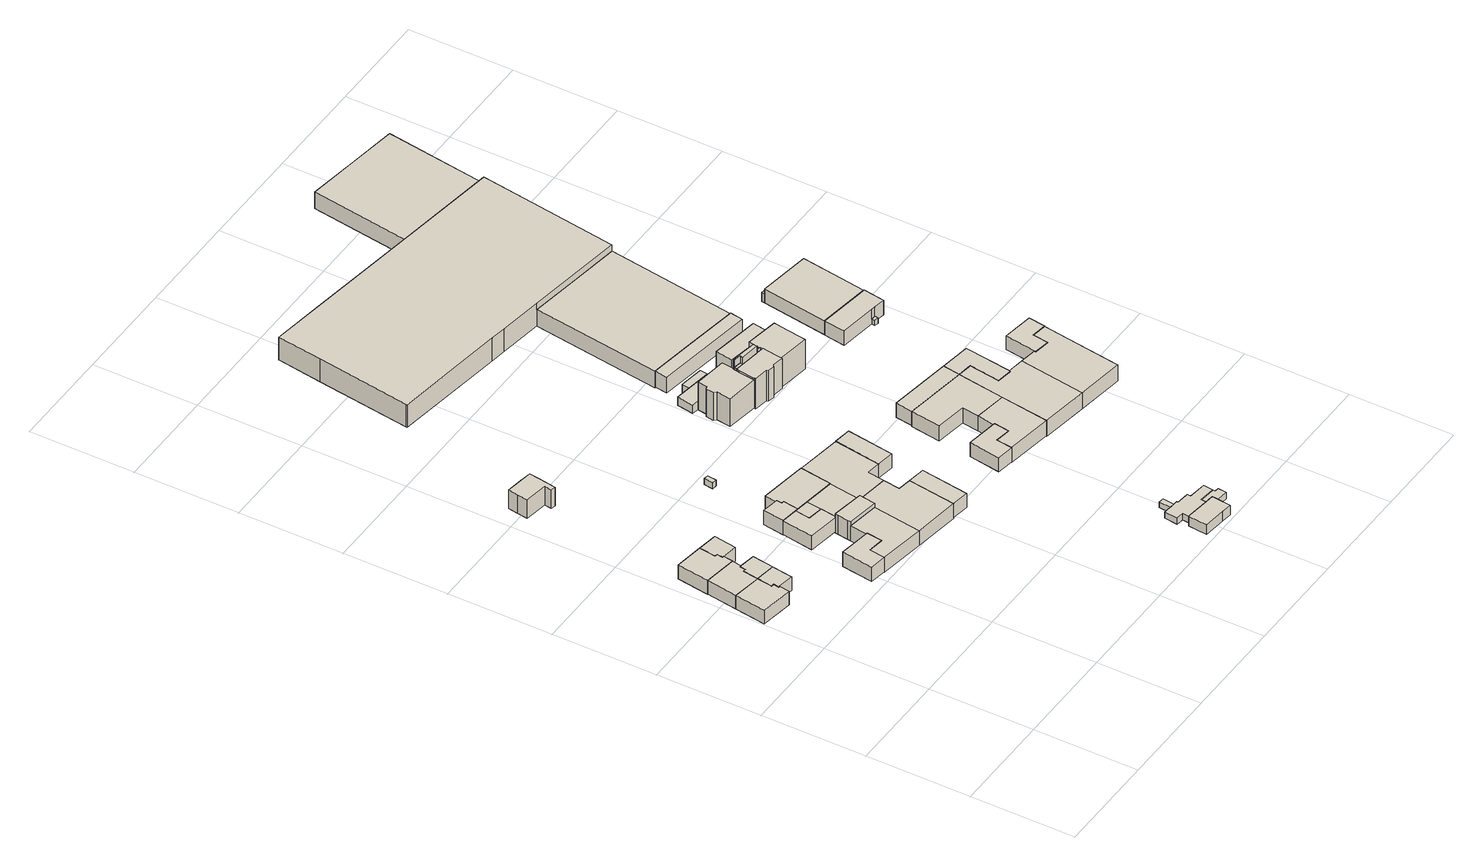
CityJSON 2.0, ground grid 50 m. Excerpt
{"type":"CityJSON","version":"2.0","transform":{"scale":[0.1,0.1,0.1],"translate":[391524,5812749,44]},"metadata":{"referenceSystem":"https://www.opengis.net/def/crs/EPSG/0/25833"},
"CityObjects":{
"building1":{"type":"Building","attributes":{"Gemeindeschluessel":"11000007","function":"31001_2111"},"address":[{"country":"Germany","locality":"Berlin","thoroughfareNumber":"10B","thoroughfareName":"Industriestraße"}],"children":["building1-1","building1-2"]},
"building1-1":{"type":"BuildingPart","attributes":{"BezugspunktDach":"2200","measuredHeight":7.2,"storeysAboveGround":2},"parents":["building1"],"geometry":[{"type":"MultiSurface","lod":"1","boundaries":[[[0,1,2,3,4,5,6]],[[7,8,9,10,11,12,13]],[[14,15,6,5]],[[8,7,5,4]],[[9,8,4,3]],[[16,10,9,3,2]],[[11,17,16,2,1]],[[12,18,17,11,1,0]],[[15,18,0,6]],[[13,15,14,7]],[[19,20,16,10,11]],[[11,17,18,12]],[[13,12,18,15]]]}]},
"building1-2":{"type":"BuildingPart","attributes":{"BezugspunktDach":"2200","measuredHeight":7.18,"storeysAboveGround":2},"parents":["building1"],"geometry":[{"type":"MultiSurface","lod":"1","boundaries":[[[21,16,17,18,15,14,22,23]],[[24,25,26,27,19,20,28,29]],[[24,29,23,22]],[[25,24,22,14]],[[26,25,14,7,13,15]],[[27,26,13,12,18]],[[19,27,18,12,11,30]],[[20,19,11,10]],[[28,20,16,21]],[[29,28,21,23]],[[15,13,7,14]],[[31,15,18,12,13]],[[30,11,12,18,17]],[[10,11,17,16]]]}]},
"building2":{"type":"Building","attributes":{"Gemeindeschluessel":"11000007","function":"31001_2111"},"address":[{"country":"Germany","locality":"Berlin","thoroughfareNumber":"10A","thoroughfareName":"Industriestraße"}],"children":["building2-1","building2-2"]},
"building2-1":{"type":"BuildingPart","attributes":{"BezugspunktDach":"2200","measuredHeight":7.26,"storeysAboveGround":2},"parents":["building2"],"geometry":[{"type":"MultiSurface","lod":"1","boundaries":[[[32,33,34,35,36,37,38]],[[39,40,41,42,43,8,7]],[[44,14,38,37]],[[45,44,39,37,36]],[[41,46,45,36,35]],[[47,46,35,34]],[[43,42,34,33]],[[8,43,33,32]],[[7,8,32,38]],[[39,7,14,44]],[[40,39,44,45]],[[40,45,46,41]],[[48,42,41,46,47]]]}]},
"building2-2":{"type":"BuildingPart","attributes":{"BezugspunktDach":"2200","measuredHeight":7.22,"storeysAboveGround":2},"parents":["building2"],"geometry":[{"type":"MultiSurface","lod":"1","boundaries":[[[14,44,45,46,47,49,50,22]],[[51,52,53,54,55,56,25,24]],[[51,24,22,50]],[[52,51,50,49]],[[53,52,49,47]],[[54,53,47,42,41]],[[55,54,57,41,40]],[[56,55,40,39]],[[25,56,39,7]],[[24,25,14,22]],[[41,42,47,46]],[[40,41,57,46,45]],[[39,40,45,44]],[[7,39,44,14]]]}]},
"building3":{"type":"Building","attributes":{"Gemeindeschluessel":"11000007","function":"31001_2111"},"address":[{"country":"Germany","locality":"Berlin","thoroughfareNumber":"10","thoroughfareName":"Industriestraße"}],"children":["building3-1","building3-2"]},
"building3-1":{"type":"BuildingPart","attributes":{"BezugspunktDach":"2200","measuredHeight":7.44,"storeysAboveGround":2},"parents":["building3"],"geometry":[{"type":"MultiSurface","lod":"1","boundaries":[[[58,59,60,61,62,63,64]],[[65,66,67,68,69,70,71]],[[65,71,72,73,63,64,63]],[[66,65,63,62]],[[67,66,62,61]],[[68,67,61,60]],[[60,74,75,69,68,60,59]],[[70,69,75,76]],[[58,76,72,71,70,58,64]],[[64,63,73,72]],[[75,74,60,59]],[[76,75,59,58]],[[72,76,58,64]]]}]},
"building3-2":{"type":"BuildingPart","attributes":{"BezugspunktDach":"2200","measuredHeight":7.34,"storeysAboveGround":2},"parents":["building3"],"geometry":[{"type":"MultiSurface","lod":"1","boundaries":[[[77,60,59,58,64,63,78,79]],[[80,73,72,76,75,74,81,82]],[[80,82,79,78]],[[73,80,78,63]],[[81,74,60,77]],[[82,81,77,79]],[[72,73,63,64]],[[76,72,83,64,58]],[[75,76,58,59]],[[74,75,59,60]]]}]},
"building4":{"type":"Building","attributes":{"Gemeindeschluessel":"11000007","BezugspunktDach":"2200","function":"31001_1120","measuredHeight":12.71,"storeysAboveGround":2},"address":[{"country":"Germany","locality":"Berlin","thoroughfareNumber":"35","thoroughfareName":"Industriestraße"}],"geometry":[{"type":"Solid","lod":"1","boundaries":[[[[84,85,86,87,88,89,90,91,92,93]],[[94,95,96,97,98,99,100,101,102,103]],[[94,103,93,92]],[[95,94,92,91]],[[96,95,91,90]],[[97,96,90,89]],[[98,97,89,88]],[[99,98,88,87]],[[100,99,87,86]],[[101,100,86,85]],[[102,101,85,84]],[[103,102,84,93]]]]}]},
"building5":{"type":"Building","attributes":{"Gemeindeschluessel":"11000007","function":"31001_2111"},"address":[{"country":"Germany","locality":"Berlin","thoroughfareNumber":"13","thoroughfareName":"Industriestraße"}],"children":["building5-1","building5-2"]},
"building5-1":{"type":"BuildingPart","attributes":{"BezugspunktDach":"2200","measuredHeight":7.59,"storeysAboveGround":2},"parents":["building5"],"geometry":[{"type":"MultiSurface","lod":"1","boundaries":[[[104,105,106,107,108,109,110]],[[111,112,113,114,115,116,117]],[[111,117,110,109]],[[112,111,109,108]],[[118,119,108,107]],[[114,120,118,107,106]],[[115,121,120,114,106,105]],[[116,122,121,115,105,104]],[[117,116,104,110]],[[113,112,119,118]],[[113,118,120,114]],[[114,120,121,115]],[[115,121,122,116]]]}]},
"building5-2":{"type":"BuildingPart","attributes":{"BezugspunktDach":"2200","measuredHeight":8.05,"storeysAboveGround":2},"parents":["building5"],"geometry":[{"type":"MultiSurface","lod":"1","boundaries":[[[123,124,125,119,118,120,121,122]],[[126,127,128,129,130,131,132,133]],[[126,133,122,116,115]],[[127,126,115,114,134]],[[128,127,114,113]],[[129,128,118,113,112,119]],[[130,129,119,125]],[[131,130,125,124]],[[132,131,124,123]],[[133,132,123,122]],[[115,116,122,121]],[[134,114,115,135,121,120]],[[113,114,120,118]],[[119,112,113,118]]]}]},
"building6":{"type":"Building","attributes":{"Gemeindeschluessel":"11000007","function":"31001_2111"},"address":[{"country":"Germany","locality":"Berlin","thoroughfareNumber":"12","thoroughfareName":"Industriestraße"}],"children":["building6-1","building6-2","building6-3","building6-4"]},
"building6-1":{"type":"BuildingPart","attributes":{"BezugspunktDach":"2200","measuredHeight":7.46,"storeysAboveGround":2},"parents":["building6"],"geometry":[{"type":"MultiSurface","lod":"1","boundaries":[[[136,137,138,139,140,141,142]],[[143,144,145,146,147,148,149]],[[143,149,142,141]],[[144,143,141,140]],[[145,139,140,144,140,139]],[[139,145,139,138]],[[149,148,136,142]],[[150,146,145,139,138]],[[147,146,138,137]],[[148,147,137,136]]]}]},
"building6-2":{"type":"BuildingPart","attributes":{"BezugspunktDach":"2200","measuredHeight":8.01,"storeysAboveGround":2},"parents":["building6"],"geometry":[{"type":"Solid","lod":"1","boundaries":[[[[151,152,153,138,137]],[[154,155,156,157,158]],[[154,158,137,147,146,138]],[[156,155,153,152]],[[157,156,152,151]],[[138,146,147,137]],[[138,153,155,154]],[[157,151,137,158]]]]}]},
"building6-3":{"type":"BuildingPart","attributes":{"BezugspunktDach":"2200","measuredHeight":11.29,"storeysAboveGround":2},"parents":["building6"],"geometry":[{"type":"MultiSurface","lod":"1","boundaries":[[[159,160,161,162,163,164,165,166,167]],[[168,169,170,158,157,171,172,131,130]],[[168,130,167,166]],[[169,168,166,165]],[[170,169,165,164]],[[137,136,164,163]],[[158,170,148,147]],[[151,137,163,162]],[[171,157,162,161]],[[172,171,161,160]],[[131,172,160,159]],[[130,131,159,167]],[[147,148,136,137]],[[157,158,137,151]]]}]},
"building6-4":{"type":"BuildingPart","attributes":{"BezugspunktDach":"2200","measuredHeight":8.01,"storeysAboveGround":2},"parents":["building6"],"geometry":[{"type":"MultiSurface","lod":"1","boundaries":[[[138,153,173,140,139]],[[174,175,155,154,176]],[[174,176,145,144]],[[175,174,140,173]],[[155,175,173,153]],[[176,154,177,146,145,139]],[[144,145,139,140]],[[153,138,154,155]],[[138,139,145,146,177]]]}]},
"building7":{"type":"Building","attributes":{"Gemeindeschluessel":"11000007","function":"31001_2111"},"address":[{"country":"Germany","locality":"Berlin","thoroughfareNumber":"11","thoroughfareName":"Industriestraße"}],"children":["building7-1","building7-2"]},
"building7-1":{"type":"BuildingPart","attributes":{"BezugspunktDach":"2200","measuredHeight":7.62,"storeysAboveGround":2},"parents":["building7"],"geometry":[{"type":"MultiSurface","lod":"1","boundaries":[[[178,179,180,181,182,183,184,185]],[[186,187,188,189,190,191,192,193]],[[186,193,185,184]],[[187,186,184,183]],[[188,187,194,195,196]],[[189,188,197,196,198,181,182,181]],[[190,189,199,198,200]],[[180,200,180,179]],[[191,190,200,201]],[[192,191,179,178]],[[193,192,178,185]],[[196,195,194,183,182]],[[182,181,198,196,197]],[[200,198,199,181,180]],[[201,200,180,179]]]}]},
"building7-2":{"type":"BuildingPart","attributes":{"BezugspunktDach":"2200","measuredHeight":7.48,"storeysAboveGround":2},"parents":["building7"],"geometry":[{"type":"MultiSurface","lod":"1","boundaries":[[[182,181,180,179,202,203,204,183]],[[205,206,207,201,200,198,196,195]],[[205,195,183,204]],[[206,205,204,203]],[[207,206,203,202]],[[201,207,202,179]],[[200,201,208,179,180]],[[198,200,180,181]],[[196,198,181,182]],[[196,209,182,183,195]]]}]},
"building8":{"type":"Building","attributes":{"Gemeindeschluessel":"11000007","BezugspunktDach":"2200","function":"31001_2020","measuredHeight":3.04,"storeysAboveGround":1},"address":[{"country":"Germany","locality":"Berlin","thoroughfareNumber":"32 (5)","thoroughfareName":"Industriestraße"}],"geometry":[{"type":"Solid","lod":"1","boundaries":[[[[210,211,212,213]],[[214,215,216,217]],[[214,217,213,212]],[[215,214,212,211]],[[216,215,211,210]],[[217,216,210,213]]]]}]},
"building9":{"type":"Building","attributes":{"Gemeindeschluessel":"11000007","function":"31001_2111"},"address":[{"country":"Germany","locality":"Berlin","thoroughfareNumber":"15","thoroughfareName":"Industriestraße"}],"children":["building9-1","building9-2"]},
"building9-1":{"type":"BuildingPart","attributes":{"BezugspunktDach":"2200","measuredHeight":7.41,"storeysAboveGround":2},"parents":["building9"],"geometry":[{"type":"MultiSurface","lod":"1","boundaries":[[[218,219,220,221]],[[222,223,224,225]],[[226,227,221,220]],[[223,222,220,219]],[[224,223,219,218]],[[225,224,218,221]],[[222,225,227,226]]]}]},
"building9-2":{"type":"BuildingPart","attributes":{"BezugspunktDach":"2200","measuredHeight":7.83,"storeysAboveGround":2},"parents":["building9"],"geometry":[{"type":"MultiSurface","lod":"1","boundaries":[[[227,226,228,229,151,124,123]],[[230,231,232,233,234,235,236]],[[230,236,123,124]],[[231,230,124,151]],[[232,231,151,229]],[[233,232,229,228]],[[234,233,228,226]],[[235,234,237,222,225]],[[236,235,227,123]],[[225,222,237,226,227]]]}]},
"building10":{"type":"Building","attributes":{"Gemeindeschluessel":"11000007","function":"31001_2111"},"address":[{"country":"Germany","locality":"Berlin","thoroughfareNumber":"14","thoroughfareName":"Industriestraße"}],"children":["building10-1","building10-2"]},
"building10-1":{"type":"BuildingPart","attributes":{"BezugspunktDach":"2200","measuredHeight":7.36,"storeysAboveGround":2},"parents":["building10"],"geometry":[{"type":"MultiSurface","lod":"1","boundaries":[[[238,239,240,241]],[[242,243,244,245]],[[246,247,241,240]],[[243,242,240,239]],[[244,243,239,238]],[[245,244,238,241]],[[242,245,247,246]]]}]},
"building10-2":{"type":"BuildingPart","attributes":{"BezugspunktDach":"2200","measuredHeight":7.66,"storeysAboveGround":2},"parents":["building10"],"geometry":[{"type":"MultiSurface","lod":"1","boundaries":[[[229,248,247,246,249,152,151]],[[250,251,252,253,254,255,256]],[[250,256,151,152]],[[251,250,152,249]],[[252,251,249,246]],[[253,252,242,245]],[[254,253,247,248]],[[255,254,248,229]],[[256,255,229,151]],[[245,242,246,247]]]}]},
"building11":{"type":"Building","attributes":{"name":"ehem. Trauerhalle","Gemeindeschluessel":"11000007","BezugspunktDach":"2200","function":"31001_3081","measuredHeight":5.07,"storeysAboveGround":1},"address":[{"country":"Germany","locality":"Berlin","thoroughfareNumber":"27 (3)","thoroughfareName":"Gottlieb-Dunkel-Straße"}],"geometry":[{"type":"Solid","lod":"1","boundaries":[[[[257,258,259,260,261,262,263,264]],[[265,266,267,268,269,270,271,272]],[[265,272,264,263]],[[266,265,263,262]],[[267,266,262,261]],[[268,267,261,260]],[[269,268,260,259]],[[270,269,259,258]],[[271,270,258,257]],[[272,271,257,264]]]]}]},
"building12":{"type":"Building","attributes":{"Gemeindeschluessel":"11000007","BezugspunktDach":"2200","function":"51009_1610","measuredHeight":2.95,"storeysAboveGround":0},"address":[{"country":"Germany","locality":"Berlin"}],"geometry":[{"type":"Solid","lod":"1","boundaries":[[[[273,274,275,276]],[[277,278,279,280]],[[277,280,276,275]],[[278,277,275,274]],[[279,278,274,273]],[[280,279,273,276]]]]}]},
"building13":{"type":"Building","attributes":{"Gemeindeschluessel":"11000007","BezugspunktDach":"2200","function":"31001_3043","measuredHeight":3.35,"storeysAboveGround":1},"address":[{"country":"Germany","locality":"Berlin","thoroughfareNumber":"27 (4)","thoroughfareName":"Gottlieb-Dunkel-Straße"}],"geometry":[{"type":"Solid","lod":"1","boundaries":[[[[281,282,283,284,285,286,287,288,289,290,291,292,293,294]],[[295,296,297,298,299,300,301,302,303,304,305,306,307,308]],[[295,308,294,293]],[[296,295,293,292]],[[297,296,292,291]],[[298,297,291,290]],[[299,298,290,289]],[[300,299,289,288]],[[301,300,288,287]],[[302,301,287,286]],[[303,302,286,285]],[[304,303,285,284]],[[305,304,284,283]],[[306,305,283,282]],[[307,306,282,281]],[[308,307,281,294]]]]}]},
"building14":{"type":"Building","attributes":{"Gemeindeschluessel":"11000007","BezugspunktDach":"2200","function":"51009_1610","measuredHeight":3.41,"storeysAboveGround":0},"address":[{"country":"Germany","locality":"Berlin"}],"geometry":[{"type":"Solid","lod":"1","boundaries":[[[[309,310,311,312,313,314,315,316]],[[317,318,319,320,321,322,323,324]],[[317,324,316,315]],[[318,317,315,314]],[[319,318,314,313]],[[320,319,313,312]],[[321,320,312,311]],[[322,321,311,310]],[[323,322,310,309]],[[324,323,309,316]]]]}]},
"building15":{"type":"Building","attributes":{"Gemeindeschluessel":"11000007","BezugspunktDach":"2200","function":"31001_2054","measuredHeight":4.4,"storeysAboveGround":1},"address":[{"country":"Germany","locality":"Berlin","thoroughfareNumber":"32 (1)","thoroughfareName":"Industriestraße"}],"geometry":[{"type":"Solid","lod":"1","boundaries":[[[[325,326,327,328,329,330]],[[331,332,333,334,335,336]],[[331,336,330,329]],[[332,331,329,328]],[[333,332,328,327]],[[334,333,327,326]],[[335,334,326,325]],[[336,335,325,330]]]]}]},
"building16":{"type":"Building","attributes":{"Gemeindeschluessel":"11000007","function":"31001_2111"},"address":[{"country":"Germany","locality":"Berlin","thoroughfareNumber":"17","thoroughfareName":"Industriestraße"}],"children":["building16-1","building16-2"]},
"building16-1":{"type":"BuildingPart","attributes":{"BezugspunktDach":"2200","measuredHeight":7.51,"storeysAboveGround":2},"parents":["building16"],"geometry":[{"type":"MultiSurface","lod":"1","boundaries":[[[337,338,339,340,341,342,343]],[[344,345,346,347,348,349,350]],[[344,350,343,342]],[[350,349,337,343]],[[345,344,342,341]],[[346,345,341,340]],[[347,346,340,339]],[[348,347,351,339,338,352]],[[349,348,338,337]]]}]},
"building16-2":{"type":"BuildingPart","attributes":{"BezugspunktDach":"2200","measuredHeight":8.03,"storeysAboveGround":2},"parents":["building16"],"geometry":[{"type":"MultiSurface","lod":"1","boundaries":[[[353,354,355,356,357,358,359,360]],[[361,362,363,364,365,366,367,368]],[[338,337,360,359]],[[361,368,349,348]],[[339,338,359,358]],[[362,361,369,348,347]],[[340,339,358,357]],[[363,362,370,347,346]],[[371,341,340,357,356]],[[364,363,346,345]],[[365,364,356,355]],[[366,365,355,354]],[[367,366,354,353]],[[368,367,353,360]],[[348,349,337,338]],[[347,348,369,338,339]],[[346,347,370,339,340]],[[345,346,340,341,371]]]}]},
"building17":{"type":"Building","attributes":{"Gemeindeschluessel":"11000007","BezugspunktDach":"2200","function":"51009_1610","measuredHeight":4.51,"storeysAboveGround":0},"address":[{"country":"Germany","locality":"Berlin"}],"geometry":[{"type":"Solid","lod":"1","boundaries":[[[[327,372,373,328]],[[374,375,376,377]],[[374,377,328,373]],[[375,374,373,372]],[[376,375,372,327]],[[377,376,327,328]]]]}]},
"building18":{"type":"Building","attributes":{"Gemeindeschluessel":"11000007","function":"31001_2020"},"address":[{"country":"Germany","locality":"Berlin","thoroughfareNumber":"32, 33, 34","thoroughfareName":"Industriestraße"}],"children":["building18-1","building18-2","building18-3","building18-4","building18-5","building18-6","building18-7"]},
"building18-1":{"type":"BuildingPart","attributes":{"BezugspunktDach":"2200","measuredHeight":16.88,"storeysAboveGround":4},"parents":["building18"],"geometry":[{"type":"MultiSurface","lod":"1","boundaries":[[[378,379,380,381,382,383,384,385,386,387,388,389,390]],[[391,392,393,394,395,396,397,398,399,400,401,402,403]],[[392,391,389,388]],[[393,392,388,387]],[[394,393,387,386]],[[395,394,386,385]],[[396,395,385,384]],[[397,396,384,383]],[[398,397,383,382]],[[399,398,382,381]],[[404,405,406,379,378]],[[402,401,407,408,409]],[[410,405,378,390]],[[403,402,405,409,411]],[[391,403,390,389]],[[400,412,413,380]],[[399,414,381,413,415,412,416]],[[401,417,418,379]],[[400,380,418,417]],[[409,408,407,406,405,404]],[[411,409,405,410]]]}]},
"building18-2":{"type":"BuildingPart","attributes":{"BezugspunktDach":"2200","measuredHeight":17.11,"storeysAboveGround":4},"parents":["building18"],"geometry":[{"type":"MultiSurface","lod":"1","boundaries":[[[419,420,421,422,423,424,425,426,427,428,429,430,431,432,433,434,435]],[[436,437,438,439,440,441,442,401,417,412,399,443,444,445,446,447,448]],[[436,448,435,434]],[[449,450,434,433]],[[437,436,451,452]],[[453,449,452,454,438,437,433,432]],[[439,438,432,431],[455,456,457,458],[455,458,453,454]],[[440,439,431,430],[459,460,430,431]],[[406,461,428,427]],[[401,442,462,408]],[[418,379,427,426]],[[413,380,418,426,425]],[[399,381,413,412,425,424]],[[443,399,424,423]],[[444,443,423,422]],[[445,444,422,421]],[[446,445,421,420]],[[447,446,420,419]],[[448,447,419,435]],[[452,451,450,449]],[[454,452,449,453]],[[457,456,455,458]],[[453,458,455,454]],[[430,460,459,431]],[[440,430,429,441]],[[441,429,428,442]],[[408,462,461,406]],[[417,401,379,418]],[[412,400,380,413]],[[417,418,380,400]],[[412,413,381,399]]]}]},
"building18-3":{"type":"BuildingPart","attributes":{"BezugspunktDach":"2200","measuredHeight":19.93,"storeysAboveGround":4},"parents":["building18"],"geometry":[{"type":"MultiSurface","lod":"1","boundaries":[[[463,464,465,466,467,468,469,470,471,472]],[[473,474,475,391,403,442,441,440,476,477]],[[478,479,472,471]],[[473,477,480,481]],[[474,473,471,470]],[[475,474,482,483,484,485,470,469]],[[391,475,469,468]],[[390,389,468,467]],[[486,461,410,467,466]],[[442,403,487,411,462]],[[441,429,428,466,465]],[[440,430,429,441,465,464]],[[488,430,464,463]],[[476,440,460,489]],[[477,476,463,472],[489,490,491,488]],[[481,480,479,478]],[[485,484,483,482]],[[403,391,389,390]],[[462,411,487,410,461,486]],[[442,428,429,441]],[[441,429,430,440]],[[489,460,430,488]],[[491,490,489,488]]]}]},
"building18-4":{"type":"BuildingPart","attributes":{"BezugspunktDach":"2200","measuredHeight":2.45,"storeysAboveGround":4},"parents":["building18"],"geometry":[{"type":"Solid","lod":"1","boundaries":[[[[484,492,493,485]],[[494,495,483,482]],[[494,482,485,493]],[[495,494,493,492]],[[483,495,492,484]],[[483,484,485,482]]]]}]},
"building18-5":{"type":"BuildingPart","attributes":{"BezugspunktDach":"2200","measuredHeight":15.73,"storeysAboveGround":4},"parents":["building18"],"geometry":[{"type":"MultiSurface","lod":"1","boundaries":[[[430,488,491,431]],[[490,489,460,459]],[[479,457,431,491]],[[490,459,457,479]],[[489,490,491,488,496]],[[489,488,430,460]],[[497,459,460,430,431]]]}]},
"building18-6":{"type":"BuildingPart","attributes":{"BezugspunktDach":"2200","measuredHeight":17.9,"storeysAboveGround":4},"parents":["building18"],"geometry":[{"type":"MultiSurface","lod":"1","boundaries":[[[498,499,450,458,457,479,478,500,501,502,503,504]],[[505,506,507,508,481,480,456,455,451,509,510,511]],[[505,511,504,503]],[[506,505,503,502]],[[507,506,502,501]],[[508,507,501,500]],[[481,508,500,478]],[[456,480,490,459]],[[509,451,450,499]],[[510,509,499,498]],[[511,510,498,504]],[[481,478,479,480]],[[459,490,479,457]],[[455,456,457,458]],[[451,452,449,450]],[[454,453,449,452]],[[455,512,458,453,513,454]]]}]},
"building18-7":{"type":"BuildingPart","attributes":{"BezugspunktDach":"2200","measuredHeight":5.49,"storeysAboveGround":4},"parents":["building18"],"geometry":[{"type":"MultiSurface","lod":"1","boundaries":[[[406,405,410,461]],[[411,409,408,462]],[[411,462,461,410]],[[411,410,405,409]],[[409,514,405,406,408]],[[462,408,406,461]]]}]},
"building19":{"type":"Building","attributes":{"Gemeindeschluessel":"11000007","function":"31001_2111"},"address":[{"country":"Germany","locality":"Berlin","thoroughfareNumber":"16","thoroughfareName":"Industriestraße"}],"children":["building19-1","building19-2"]},
"building19-1":{"type":"BuildingPart","attributes":{"BezugspunktDach":"2200","measuredHeight":7.63,"storeysAboveGround":2},"parents":["building19"],"geometry":[{"type":"MultiSurface","lod":"1","boundaries":[[[515,516,517,518]],[[519,520,521,522]],[[519,522,518,517]],[[520,519,517,516]],[[521,520,516,515]],[[522,523,524,515,518]],[[521,525,524,523,522]]]}]},
"building19-2":{"type":"BuildingPart","attributes":{"BezugspunktDach":"2200","measuredHeight":8.09,"storeysAboveGround":2},"parents":["building19"],"geometry":[{"type":"MultiSurface","lod":"1","boundaries":[[[526,355,354,524,523,527]],[[528,529,366,365,530,531]],[[528,531,527,523]],[[529,528,532,522,521,524]],[[366,529,524,354]],[[365,366,354,355]],[[530,365,355,526]],[[531,530,526,527]],[[523,524,521,522,532]]]}]},
"building20":{"type":"Building","attributes":{"Gemeindeschluessel":"11000007","BezugspunktDach":"2200","function":"51009_1610","measuredHeight":10.66,"storeysAboveGround":0},"address":[{"country":"Germany","locality":"Berlin"}],"geometry":[{"type":"Solid","lod":"1","boundaries":[[[[533,534,535,536,537]],[[538,539,540,541,542]],[[538,542,537,536]],[[539,538,536,535]],[[540,539,535,534]],[[541,540,534,533]],[[542,541,533,537]]]]}]},
"building21":{"type":"Building","attributes":{"Gemeindeschluessel":"11000007","function":"31001_2143"},"address":[{"country":"Germany","locality":"Berlin","thoroughfareNumber":"32 (4)","thoroughfareName":"Industriestraße"}],"children":["building21-1","building21-2","building21-3"]},
"building21-1":{"type":"BuildingPart","attributes":{"BezugspunktDach":"2200","measuredHeight":12.13,"storeysAboveGround":1},"parents":["building21"],"geometry":[{"type":"MultiSurface","lod":"1","boundaries":[[[543,544,545,546,547,548,549,550,551,552,553,554,555]],[[556,557,558,559,560,561,562,563,564,565,566,567,568]],[[556,568,555,554]],[[557,556,554,553]],[[558,557,553,552]],[[559,558,552,551]],[[560,559,551,550]],[[561,560,550,549]],[[562,561,549,548]],[[563,569,570,571,548,547]],[[564,563,547,546]],[[572,573,574,546,545]],[[575,576,564,575,577]],[[566,565,545,544]],[[567,566,544,543]],[[568,567,543,555]],[[569,563,578,570]],[[562,571,570,578]],[[579,565,576,575,573,572]],[[577,575,564,574,573]]]}]},
"building21-2":{"type":"BuildingPart","attributes":{"BezugspunktDach":"2200","measuredHeight":11,"storeysAboveGround":1},"parents":["building21"],"geometry":[{"type":"MultiSurface","lod":"1","boundaries":[[[580,581,574,573,572,582]],[[565,575,564,583,584,585]],[[565,585,582,572]],[[583,564,574,581]],[[584,583,581,580]],[[585,584,580,582]],[[575,565,572,573]],[[564,586,575,573,574]]]}]},
"building21-3":{"type":"BuildingPart","attributes":{"BezugspunktDach":"2200","measuredHeight":10.83,"storeysAboveGround":1},"parents":["building21"],"geometry":[{"type":"Solid","lod":"1","boundaries":[[[[570,569,587,588,589,571]],[[590,591,592,563,578,562]],[[590,562,571,589]],[[591,590,589,588]],[[592,591,588,587]],[[563,592,587,569]],[[578,563,569,570]],[[562,578,570,571]]]]}]},
"building22":{"type":"Building","attributes":{"Gemeindeschluessel":"11000007","BezugspunktDach":"2200","function":"31001_2143","measuredHeight":8.08,"storeysAboveGround":2},"address":[{"country":"Germany","locality":"Berlin","thoroughfareNumber":"32 (3)","thoroughfareName":"Industriestraße"}],"geometry":[{"type":"Solid","lod":"1","boundaries":[[[[593,594,595,596,597,598]],[[599,600,601,602,603,604]],[[599,604,598,597]],[[600,599,597,596]],[[601,600,596,595]],[[602,601,595,594]],[[603,602,594,593]],[[604,603,593,598]]]]}]},
"building23":{"type":"Building","attributes":{"Gemeindeschluessel":"11000007","BezugspunktDach":"2200","function":"31001_2054","measuredHeight":7.46,"storeysAboveGround":2},"address":[{"country":"Germany","locality":"Berlin","thoroughfareNumber":"32 (2)","thoroughfareName":"Industriestraße"}],"geometry":[{"type":"Solid","lod":"1","boundaries":[[[[605,606,607,608,609,610]],[[611,603,602,612,613,614]],[[611,614,610,609]],[[603,611,609,608]],[[602,603,608,607]],[[612,602,607,606]],[[613,612,606,605]],[[614,613,605,610]]]]}]},
"building24":{"type":"Building","attributes":{"Gemeindeschluessel":"11000007","function":"31001_2111"},"address":[{"country":"Germany","locality":"Berlin","thoroughfareNumber":"18","thoroughfareName":"Industriestraße"}],"children":["building24-1","building24-2"]},
"building24-1":{"type":"BuildingPart","attributes":{"BezugspunktDach":"2200","measuredHeight":7.48,"storeysAboveGround":2},"parents":["building24"],"geometry":[{"type":"MultiSurface","lod":"1","boundaries":[[[615,616,617,618,619,516,515]],[[620,621,622,623,624,625,626]],[[620,626,515,516]],[[621,620,516,619]],[[622,621,619,618]],[[627,628,622,618,617]],[[629,627,630,617,616]],[[631,629,632,616,615]],[[524,631,615,515]],[[623,622,628,627]],[[624,623,630,627,629]],[[625,624,632,629,631]],[[633,626,625,634,631,524]]]}]},
"building24-2":{"type":"BuildingPart","attributes":{"BezugspunktDach":"2200","measuredHeight":8.51,"storeysAboveGround":2},"parents":["building24"],"geometry":[{"type":"MultiSurface","lod":"1","boundaries":[[[635,636,628,627,629,631,524,354,353]],[[637,638,639,640,641,642,643,644,645]],[[637,645,353,354]],[[638,637,354,524]],[[639,638,524,626,625]],[[640,639,625,624]],[[641,640,624,623]],[[642,641,623,622,628]],[[643,642,628,636]],[[644,643,636,635]],[[645,644,635,353]],[[625,626,524,631,646]],[[624,625,631,629]],[[623,624,629,627,647]],[[627,628,622,623]]]}]},
"building25":{"type":"Building","attributes":{"Gemeindeschluessel":"11000007","function":"31001_2111"},"address":[{"country":"Germany","locality":"Berlin","thoroughfareNumber":"19","thoroughfareName":"Industriestraße"}],"children":["building25-1","building25-2"]},
"building25-1":{"type":"BuildingPart","attributes":{"BezugspunktDach":"2200","measuredHeight":7.17,"storeysAboveGround":2},"parents":["building25"],"geometry":[{"type":"MultiSurface","lod":"1","boundaries":[[[648,649,650,651,652,653,654]],[[655,656,657,658,659,660,661]],[[662,663,661,654,653]],[[656,655,653,652]],[[657,656,652,651]],[[658,657,651,650]],[[659,664,665,650,649]],[[660,666,664,649,648]],[[667,663,666,648,654]],[[655,661,663,662]],[[658,668,665,664,659]],[[659,664,666,660]],[[661,660,666,663,667]]]}]},
"building25-2":{"type":"BuildingPart","attributes":{"BezugspunktDach":"2200","measuredHeight":8.52,"storeysAboveGround":2},"parents":["building25"],"geometry":[{"type":"MultiSurface","lod":"1","boundaries":[[[669,670,665,664,666,663,662,636,635]],[[643,671,672,673,674,675,676,677,644]],[[643,644,635,636]],[[671,643,636,662]],[[672,671,662,655,661]],[[673,672,661,660]],[[674,673,678,660,659]],[[675,674,664,659,658]],[[676,675,665,670]],[[677,676,670,669]],[[644,677,669,635]],[[679,661,655,662,663]],[[660,661,663,666]],[[659,660,678,666,664]],[[658,659,664,665]]]}]},
"building26":{"type":"Building","attributes":{"name":"Haus 12","Gemeindeschluessel":"11000007","function":"31001_2100"},"address":[{"country":"Germany","locality":"Berlin","thoroughfareNumber":"30, 31","thoroughfareName":"Industriestraße"}],"children":["building26-1","building26-2","building26-3"]},
"building26-1":{"type":"BuildingPart","attributes":{"BezugspunktDach":"2200","measuredHeight":7.51,"storeysAboveGround":3},"parents":["building26"],"geometry":[{"type":"MultiSurface","lod":"1","boundaries":[[[680,681,682,683]],[[684,685,686,687]],[[684,687,683,682]],[[685,684,682,681]],[[686,685,681,680]],[[688,687,686,680,683]]]}]},
"building26-2":{"type":"BuildingPart","attributes":{"BezugspunktDach":"2200","measuredHeight":7.63,"storeysAboveGround":3},"parents":["building26"],"geometry":[{"type":"MultiSurface","lod":"1","boundaries":[[[689,690,691,692,693,694,695,696]],[[697,698,699,700,701,702,703,704]],[[697,704,696,695]],[[698,697,695,694]],[[705,680,683,694,693]],[[699,698,687,686]],[[700,699,693,692]],[[701,700,692,691]],[[702,701,691,690]],[[706,707,690,689]],[[704,703,689,696]],[[686,687,683,680,705]],[[703,702,707,706]]]}]},
"building26-3":{"type":"BuildingPart","attributes":{"BezugspunktDach":"2200","measuredHeight":2.75,"storeysAboveGround":3},"parents":["building26"],"geometry":[{"type":"Solid","lod":"1","boundaries":[[[[708,707,706,709]],[[703,702,710,711]],[[703,711,709,706]],[[702,703,702,707]],[[710,702,707,708]],[[711,710,708,709]],[[706,707,702,703]]]]}]},
"building27":{"type":"Building","attributes":{"Gemeindeschluessel":"11000007","BezugspunktDach":"2200","function":"51009_1610","measuredHeight":4.88,"storeysAboveGround":0},"address":[{"country":"Germany","locality":"Berlin"}],"geometry":[{"type":"Solid","lod":"1","boundaries":[[[[712,713,714,715]],[[716,717,685,684]],[[716,684,715,714]],[[717,716,714,713]],[[685,717,713,712]],[[684,685,712,715]]]]}]}
},
"vertices":[
[169,1343,82],[164,1316,82],[171,1315,82],[246,1303,82],[261,1404,82],[166,1418,82],[156,1345,82],[166,1418,10],[261,1404,10],[246,1303,10],[171,1315,10],[164,1316,10],[169,1343,10],[156,1345,10],[166,1418,81],[156,1345,81],[171,1315,81],[164,1316,81],[169,1343,81],[164,1316,9],[171,1315,9],
[164,1267,81],[28,1439,81],[6,1291,81],[28,1439,9],[166,1418,9],[156,1345,9],[169,1343,9],[164,1267,9],[6,1291,9],[164,1316,27],[156,1345,63],
[261,1404,83],[275,1506,83],[201,1517,83],[194,1518,83],[190,1490,83],[177,1492,83],[166,1418,83],[177,1492,10],[190,1490,10],[194,1518,10],[201,1517,10],[275,1506,10],[177,1492,81],[190,1490,81],[194,1518,81],[201,1517,81],[201,1517,31],
[208,1564,81],[49,1587,81],[49,1587,9],[208,1564,9],[201,1517,9],[194,1518,9],[190,1490,9],[177,1492,9],[194,1518,64],
[212,1640,82],[208,1612,82],[215,1611,82],[289,1600,82],[305,1707,82],[210,1721,82],[199,1642,82],[210,1721,7],[305,1707,7],[289,1600,7],[215,1611,7],[208,1612,7],[212,1640,7],[199,1642,7],[199,1642,8],[210,1721,8],[215,1611,8],[208,1612,8],[212,1640,8],
[208,1564,82],[72,1741,82],[49,1587,82],[72,1741,8],[208,1564,8],[49,1587,8],[199,1642,27],
[188,2450,111],[183,2415,111],[205,2411,111],[218,2496,111],[225,2545,111],[169,2553,111],[110,2562,111],[92,2565,111],[85,2516,111],[77,2467,111],[85,2516,12],[92,2565,12],[110,2562,12],[169,2553,12],[225,2545,12],[218,2496,12],[205,2411,12],[183,2415,12],[188,2450,12],[77,2467,12],
[543,1040,88],[554,1117,88],[629,1106,88],[639,1181,88],[633,1182,88],[484,1204,88],[462,1052,88],[484,1204,12],[633,1182,12],[639,1181,12],[629,1106,12],[554,1117,12],[543,1040,12],[462,1052,12],[639,1181,87],[633,1182,87],[629,1106,87],[554,1117,87],[543,1040,87],
[764,1007,87],[798,1240,87],[644,1263,87],[554,1117,7],[629,1106,7],[639,1181,7],[633,1182,7],[644,1263,7],[798,1240,7],[764,1007,7],[543,1040,7],[629,1106,63],[554,1117,51],
[656,1344,87],[663,1343,87],[675,1422,87],[600,1433,87],[611,1505,87],[530,1517,87],[507,1366,87],[530,1517,13],[611,1505,13],[600,1433,13],[675,1422,13],[663,1343,13],[656,1344,13],[507,1366,13],[675,1422,42],
[809,1319,87],[832,1473,87],[685,1495,87],[675,1422,7],[685,1495,7],[832,1473,7],[809,1319,7],[663,1343,7],
[798,1240,108],[800,1256,108],[807,1304,108],[809,1319,108],[663,1343,108],[656,1344,108],[654,1328,108],[647,1279,108],[644,1263,108],[647,1279,7],[654,1328,7],[656,1344,7],[807,1304,7],[800,1256,7],
[624,1503,87],[611,1505,7],[624,1503,7],[600,1433,7],[675,1422,67],
[611,1505,88],[624,1503,88],[635,1577,88],[622,1579,88],[626,1606,88],[619,1607,88],[544,1619,88],[530,1517,88],[544,1619,12],[619,1607,12],[626,1606,12],[622,1579,12],[635,1577,12],[624,1503,12],[611,1505,12],[530,1517,12],[619,1607,50],[619,1607,13],[626,1606,13],[626,1606,50],[622,1579,13],[622,1579,50],[635,1577,13],[624,1503,13],
[832,1473,88],[854,1627,88],[627,1660,88],[627,1660,13],[854,1627,13],[832,1473,13],[624,1503,32],[626,1606,69],
[655,1913,44],[660,1956,44],[637,1959,44],[631,1915,44],[637,1959,13],[660,1956,13],[655,1913,13],[631,1915,13],
[1066,963,88],[1100,1194,88],[1018,1206,88],[985,975,88],[1018,1206,14],[1100,1194,14],[1066,963,14],[985,975,14],[1018,1206,87],[985,975,87],
[951,1216,87],[963,1297,87],[798,1240,9],[809,1319,9],[963,1297,9],[951,1216,9],[1018,1206,9],[985,975,9],[764,1007,9],[1018,1206,31],
[1124,1356,88],[1157,1583,88],[1075,1594,88],[1042,1368,88],[1075,1594,14],[1157,1583,14],[1124,1356,14],[1042,1368,14],[1075,1594,87],[1042,1368,87],
[975,1378,87],[854,1627,87],[832,1473,11],[854,1627,11],[1075,1594,11],[1042,1368,11],[975,1378,11],[963,1297,11],[809,1319,11],
[1521,14,77],[1571,8,77],[1579,83,77],[1581,99,77],[1553,102,77],[1438,116,77],[1423,117,77],[1414,25,77],[1423,117,26],[1438,116,26],[1553,102,26],[1581,99,26],[1579,83,26],[1571,8,26],[1521,14,26],[1414,25,26],
[1477,219,59],[1483,276,59],[1458,279,59],[1452,221,59],[1458,279,30],[1483,276,30],[1477,219,30],[1452,221,30],
[1442,158,61],[1438,116,61],[1553,102,61],[1557,138,61],[1636,130,61],[1641,177,61],[1554,187,61],[1556,204,61],[1494,211,61],[1495,217,61],[1477,219,61],[1452,221,61],[1414,225,61],[1407,162,61],[1414,225,27],[1452,221,27],[1477,219,27],[1495,217,27],[1494,211,27],[1556,204,27],[1554,187,27],[1641,177,27],[1636,130,27],[1557,138,27],[1553,102,27],[1438,116,27],[1442,158,27],[1407,162,27],
[1581,99,60],[1579,83,60],[1651,75,60],[1655,116,60],[1635,118,60],[1636,130,60],[1557,138,60],[1553,102,60],[1557,138,25],[1636,130,25],[1635,118,25],[1655,116,25],[1651,75,25],[1579,83,25],[1581,99,25],[1553,102,25],
[1026,2222,66],[1181,2201,66],[1192,2279,66],[1078,2296,66],[1004,2307,66],[991,2227,66],[1004,2307,22],[1078,2296,22],[1192,2279,22],[1181,2201,22],[1026,2222,22],[991,2227,22],
[1409,955,90],[1420,1032,90],[1494,1021,90],[1505,1095,90],[1498,1096,90],[1350,1118,90],[1328,967,90],[1350,1118,15],[1498,1096,15],[1505,1095,15],[1494,1021,15],[1420,1032,15],[1409,955,15],[1328,967,15],[1494,1021,53],[1420,1032,37],
[1630,922,91],[1664,1155,91],[1510,1177,91],[1498,1096,91],[1505,1095,91],[1494,1021,91],[1420,1032,91],[1409,955,91],[1420,1032,11],[1494,1021,11],[1505,1095,11],[1498,1096,11],[1510,1177,11],[1664,1155,11],[1630,922,11],[1409,955,11],[1420,1032,65],[1494,1021,54],[1498,1096,53],
[1198,2316,66],[1083,2333,66],[1083,2333,21],[1198,2316,21],[1192,2279,21],[1078,2296,21],
[1338,2114,174],[1336,2100,174],[1328,2040,174],[1323,2007,174],[1477,1984,174],[1482,2015,174],[1497,2114,174],[1502,2146,174],[1344,2172,174],[1338,2139,174],[1335,2121,174],[1298,2125,174],[1298,2119,174],[1298,2125,16],[1335,2121,16],[1338,2139,16],[1344,2172,16],[1502,2146,16],[1497,2114,16],[1482,2015,16],[1477,1984,16],[1323,2007,16],[1328,2040,16],[1336,2100,16],[1338,2114,16],[1298,2119,16],[1338,2114,36],[1338,2114,75],[1336,2100,75],[1336,2100,36],[1336,2100,20],[1338,2114,20],[1298,2119,75],[1298,2119,20],[1324,2015,16],[1324,2015,174],[1323,2007,94],[1324,2015,95],[1324,2013,16],[1334,2085,16],[1334,2085,174],
[1221,2015,178],[1227,2006,178],[1257,2000,178],[1267,2009,178],[1322,2000,178],[1323,2007,178],[1324,2015,178],[1334,2085,178],[1336,2100,178],[1297,2106,178],[1297,2105,178],[1206,2118,178],[1167,2124,178],[1165,2110,178],[1156,2040,178],[1155,2032,178],[1154,2025,178],[1155,2032,16],[1156,2040,16],[1165,2110,16],[1167,2124,16],[1206,2118,16],[1297,2105,16],[1297,2106,16],[1322,2000,16],[1267,2009,16],[1257,2000,16],[1227,2006,16],[1221,2015,16],[1154,2025,16],[1156,2040,168],[1155,2032,168],[1155,2032,19],[1156,2040,19],[1165,2110,168],[1165,2110,19],[1166,2116,19],[1167,2124,19],[1167,2124,168],[1166,2116,168],[1167,2124,21],[1206,2118,21],[1297,2106,75],[1297,2106,20],
[1208,2132,215],[1206,2118,215],[1297,2105,215],[1297,2106,215],[1298,2119,215],[1298,2125,215],[1282,2127,215],[1234,2135,215],[1173,2143,215],[1169,2138,215],[1173,2143,16],[1234,2135,16],[1282,2127,16],[1208,2132,16],[1169,2138,16],[1173,2143,168],[1169,2138,168],[1169,2138,19],[1173,2143,19],[1234,2135,21],[1282,2127,21],[1282,2127,46],[1234,2135,46],[1297,2106,22],[1298,2119,22],[1208,2132,178],[1208,2132,21],[1169,2138,21],[1169,2138,178],
[1273,2138,46],[1242,2141,46],[1242,2141,21],[1273,2138,21],
[1208,2132,116],[1167,2124,85],
[1011,2123,168],[1001,2055,168],[1181,2201,168],[1026,2222,168],[1019,2177,168],[1005,2172,168],[998,2135,168],[1005,2172,19],[1019,2177,19],[1026,2222,19],[1181,2201,19],[1001,2055,19],[1011,2123,19],[998,2135,19],[1166,2116,46],[1165,2110,110],
[1338,2114,30],
[1697,1381,92],[1709,1462,92],[1407,1506,92],[1395,1425,92],[1407,1506,16],[1709,1462,16],[1697,1381,16],[1395,1425,16],[1395,1425,91],[1697,1381,91],[1697,1381,55],
[1522,1258,91],[1373,1280,91],[1395,1425,11],[1697,1381,11],[1522,1258,11],[1373,1280,11],[1395,1425,48],
[1526,2314,104],[1535,2375,104],[1297,2412,104],[1059,2448,104],[1050,2387,104],[1059,2448,19],[1297,2412,19],[1535,2375,19],[1526,2314,19],[1050,2387,19],
[863,3109,134],[939,3098,134],[1147,3068,134],[1626,2998,134],[1725,3670,134],[1247,3739,134],[745,3812,134],[642,3827,134],[416,3860,134],[416,3857,134],[384,3642,134],[319,3191,134],[319,3188,134],[319,3191,13],[384,3642,13],[416,3857,13],[416,3860,13],[642,3827,13],[745,3812,13],[1247,3739,13],[1725,3670,13],[1626,2998,13],[1147,3068,13],[939,3098,13],[863,3109,13],[319,3188,13],[1725,3670,100],[1486,3705,100],[1247,3739,100],[1147,3068,101],[1386,3033,101],[1626,2998,101],[1386,3033,13],[1267,3050,13],[1386,3033,87],[1486,3705,13],[1147,3068,85],
[1297,2412,101],[1535,2375,101],[1059,2448,101],[1535,2375,13],[1297,2412,13],[1059,2448,13],[1546,3010,13],
[1797,4165,100],[1558,4200,100],[1319,4234,100],[1319,4234,13],[1558,4200,13],[1797,4165,13],
[1352,2208,100],[1515,2182,100],[1517,2182,100],[1531,2264,100],[1299,2301,100],[1286,2219,100],[1299,2301,19],[1531,2264,19],[1517,2182,19],[1515,2182,19],[1352,2208,19],[1286,2219,19],
[1502,2146,94],[1510,2150,94],[1515,2182,94],[1352,2208,94],[1346,2172,94],[1344,2172,94],[1346,2172,19],[1510,2150,19],[1502,2146,19],[1344,2172,19],
[1769,1370,92],[1748,1222,92],[1822,1211,92],[1823,1218,92],[1855,1441,92],[1709,1462,17],[1855,1441,17],[1823,1218,17],[1822,1211,17],[1748,1222,17],[1769,1370,17],[1697,1381,17],[1822,1211,91],[1823,1218,91],[1748,1222,91],[1822,1211,81],[1769,1370,91],[1748,1222,53],[1697,1381,63],[1769,1370,62],
[1858,889,91],[1904,1206,91],[1664,1155,6],[1697,1381,6],[1769,1370,6],[1748,1222,6],[1822,1211,6],[1823,1218,6],[1904,1206,6],[1858,889,6],[1630,922,6],[1769,1370,67],[1822,1211,67],
[2058,1176,92],[2069,1251,92],[2141,1240,92],[2153,1321,92],[2006,1343,92],[1985,1194,92],[1984,1187,92],[1985,1194,20],[2006,1343,20],[2153,1321,20],[2141,1240,20],[2069,1251,20],[2058,1176,20],[1984,1187,20],[1985,1194,91],[1984,1187,91],[2069,1251,91],[2141,1240,91],[2058,1176,91],[1984,1187,63],[2141,1240,42],
[2085,856,91],[2130,1166,91],[1985,1194,6],[1984,1187,6],[2058,1176,6],[2069,1251,6],[2141,1240,6],[2130,1166,6],[2085,856,6],[2058,1176,56],[1984,1187,56],
[1944,1985,102],[1990,2301,102],[1742,2337,102],[1695,2021,102],[1742,2337,27],[1990,2301,27],[1944,1985,27],[1695,2021,27],[1695,2021,69],
[1854,1894,103],[1875,1891,103],[1930,1883,103],[1945,1985,103],[1944,1985,103],[1695,2021,103],[1694,2021,103],[1679,1919,103],[1694,2021,26],[1695,2021,26],[1944,1985,26],[1945,1985,26],[1930,1883,26],[1875,1891,26],[1854,1894,26],[1679,1919,26],[1944,1985,64],[1854,1894,54],[1875,1891,54],
[1872,1874,54],[1852,1877,54],[1872,1874,26],[1852,1877,26],
[1990,2301,75],[1992,2316,75],[1744,2353,75],[1742,2337,75],[1744,2353,27],[1992,2316,27]
]}
